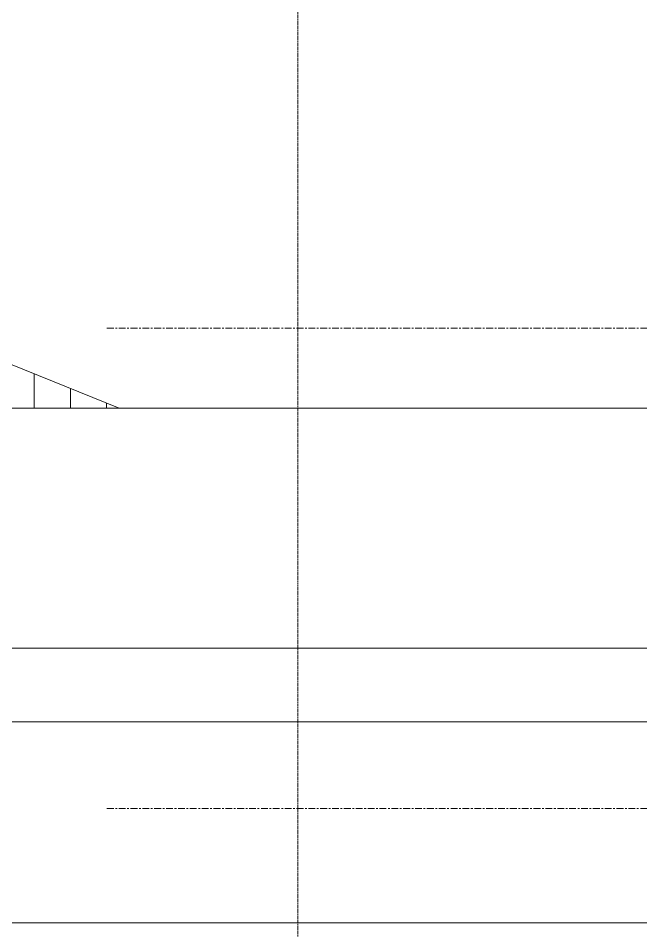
# Model space of a CAD drawing. Header units: inches. Extents: x 22 to 382261, y 22 to 371281.
# Drawn here: x 206809 to 207976, y 143476 to 145186 of the extents above; entities that cross this region are included whole.
import ezdxf

# ---------------------------------------------------------------- set-up
doc = ezdxf.new("R2010")
doc.units = ezdxf.units.IN
doc.header["$MEASUREMENT"] = 0
doc.linetypes.add('_Tracejado médio', pattern=[4, 3, -1])
doc.linetypes.add('Grid Line 1_2_', pattern=[22.225, 12.7, -3.175, 3.175, -3.175])
for name, color, linetype, lineweight in [('A-ANNO-SYMB', 150, 'Continuous', 9), ('A-FLOR-LEVL', 51, 'Continuous', 9), ('A-ROOF', 132, 'Continuous', 9), ('A-ROOF-PATT', 132, 'Continuous', 9)]:
    doc.layers.add(name, color=color, linetype=linetype, lineweight=lineweight)

# ---------------------------------------------------------------- blocks, each defined once
blk = doc.blocks.new('Roofs 1 - Roofs 1-397225-Right Side Elevation')
at = {"layer": 'A-ROOF'}
for p, q in [((112.8, 3612.1), (-14665.4, 3612.1)), ((-14505, 3235.5), (112.8, 3235.5))]:
    blk.add_line(p, q, dxfattribs=at)

msp = doc.modelspace()

# ---------------------------------------------------------------- hatches: boundary and pattern name
at = {"layer": 'A-ROOF-PATT'}
h = msp.add_hatch(dxfattribs=at)
h.set_pattern_fill('FP_3', color=256, style=0, pattern_type=2)
h.set_pattern_definition([(90, (220522.925, 143324.09), (-67.742, 4e-15), [])])
h.paths.add_polyline_path([(204354.2, 144455.4), (206998.2, 144455.4), (205254.1, 145160), (203044.1, 145160), (201300, 144455.4), (203931.8, 144455.4)])

# ---------------------------------------------------------------- linework, layer by layer
at = {"layer": 'A-ANNO-SYMB', "linetype": '_Tracejado médio'}
msp.add_line((207333.1, 157712.7), (207333.1, 140540.3), dxfattribs=at)
at = {"layer": 'A-FLOR-LEVL', "linetype": 'Grid Line 1_2_'}
for p, q in [((206975.4, 144605.4), (250147.7, 144605.4)), ((206975.4, 143705.4), (250147.7, 143705.4))]:
    msp.add_line(p, q, dxfattribs=at)
at = {"layer": 'A-ROOF'}
for p, q in [((206998.2, 144455.4), (205254.1, 145160)), ((208458.3, 144455.4), (196438.1, 144455.4)), ((196438.1, 144005.4), (208458.3, 144005.4))]:
    msp.add_line(p, q, dxfattribs=at)

# ---------------------------------------------------------------- block references
msp.add_blockref('Roofs 1 - Roofs 1-397225-Right Side Elevation', (220522.9, 140255.4), dxfattribs=at)

doc.saveas('drawing.dxf')
